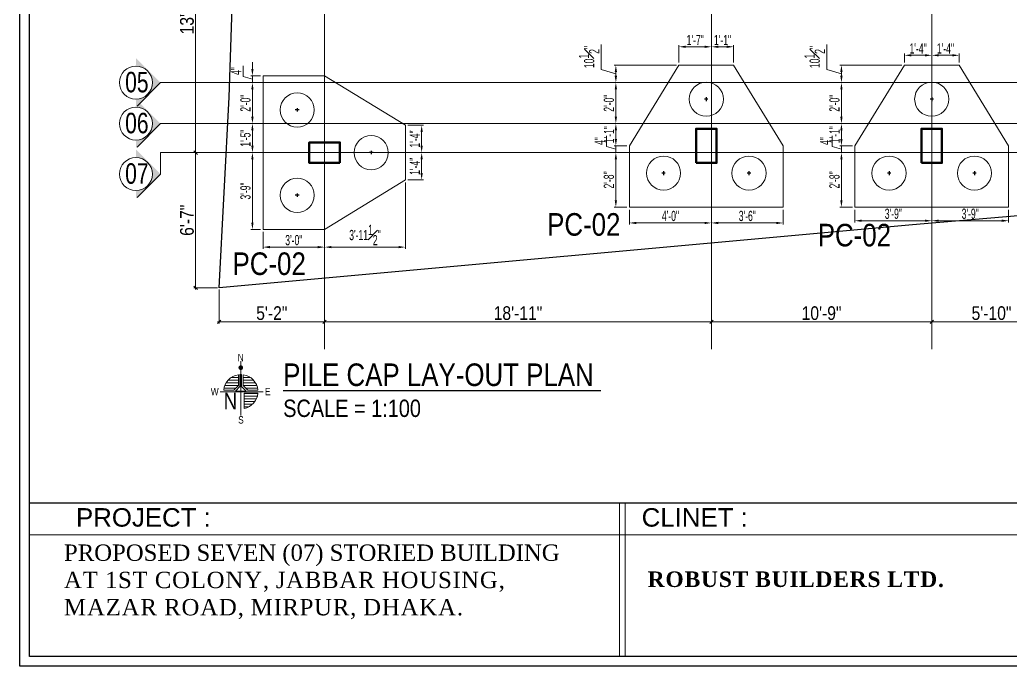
# Model space of a CAD drawing. Extents: x 52891 to 66536, y -48165 to -44533.
# Drawn here: x 54893 to 55474, y -47071 to -46692 of the extents above; entities that cross this region are included whole.
import ezdxf
from ezdxf.enums import TextEntityAlignment as Align

# ---------------------------------------------------------------- set-up
doc = ezdxf.new("R2010")
doc.units = 0
doc.header["$MEASUREMENT"] = 0
doc.header["$PDMODE"] = 3
doc.layers.get('DEFPOINTS').update_dxf_attribs({"lineweight": 13})
for name, color, linetype, lineweight in [('1-PILE', 173, 'Continuous', 20), ('1-TEXT', 212, 'Continuous', 25), ('COLUMN-1', 1, 'Continuous', 50), ('DIMEN', 8, 'Continuous', 13), ('line', 7, 'Continuous', 15), ('NORTH_DER', 7, 'Continuous', 13), ('PILE CAP', 183, 'Continuous', 15), ('TEXT', 7, 'Continuous', 13), ('TREE', 84, 'Continuous', 13), ('WALL', 7, 'Continuous', 30)]:
    doc.layers.add(name, color=color, linetype=linetype, lineweight=lineweight)
doc.layers.add('Layer1', color=174, linetype='Continuous')
doc.styles.add('Arial', font='arial.ttf')
doc.styles.add('Dimtext', font='ARIALN.TTF')
doc.styles.add('NEW', font='swissck.ttf')
doc.styles.add('ROMAN_SIMPLEX', font='swisscl.ttf')
doc.styles.get("Standard").update_dxf_attribs({"font": 'arial.ttf', "width": 0.6, "height": 6})
doc.styles.add('STYLE4', font='swissc.ttf')
doc.dimstyles.new('1-4', dxfattribs={"dimtxt": 6, "dimasz": 4, "dimexe": 1, "dimexo": 1.5, "dimgap": 1, "dimtad": 1, "dimdec": 1, "dimzin": 3, "dimdsep": 46, "dimlunit": 4, "dimtxsty": 'Standard', "dimcen": 0.09, "dimdle": 4, "dimclrd": 252, "dimclre": 252, "dimclrt": 7, "dimadec": 0, "dimazin": 0, "dimtfac": 1, "dimtdec": 1, "dimtofl": 0, "dimtmove": 1, "dimatfit": 3, "dimfxl": 2, "dimfrac": 1, "dimtolj": 1, "dimtzin": 0, "dimlwd": 9, "dimlwe": 9, "dimarcsym": 0})
doc.dimstyles.new('Dim4', dxfattribs={"dimtxt": 8, "dimasz": 2, "dimexe": 1, "dimexo": 1, "dimgap": 1, "dimtad": 1, "dimdec": 0, "dimzin": 3, "dimdsep": 46, "dimlunit": 4, "dimtxsty": 'Dimtext', "dimblk": 'OBLIQUE', "dimcen": 2, "dimdle": 1, "dimclrd": 256, "dimclre": 256, "dimclrt": 3, "dimadec": 0, "dimazin": 1, "dimtm": 1e-09, "dimtfac": 1, "dimtdec": 0, "dimtofl": 0, "dimtmove": 2, "dimatfit": 3, "dimldrblk": 'OBLIQUE', "dimfxl": 6, "dimfrac": 2, "dimtolj": 1, "dimtzin": 0, "dimlwd": -1, "dimlwe": -1, "dimarcsym": 0})

# ---------------------------------------------------------------- blocks, each defined once
blk = doc.blocks.new('_Oblique')
at = {"layer": 'WALL', "color": 0, "lineweight": -2}
blk.add_line((-0.5, -0.5), (0.5, 0.5), dxfattribs=at)
blk = doc.blocks.new('*D1479')
at = {"layer": 'DEFPOINTS', "color": 0}
for p in [(54996.37, -46602.88), (54996.37, -46769.88), (55014.28, -46769.88)]:
    blk.add_point(p, dxfattribs=at)
at = {"layer": 'line'}
for p, q in [((54996.37, -46601.88), (54996.37, -46770.88)), ((55013.28, -46769.88), (54995.37, -46769.88))]:
    blk.add_line(p, q, dxfattribs=at)
at = {"layer": 'line', "xscale": 2, "yscale": 2, "zscale": 2}
for p, rotation in [((54996.37, -46602.88), 90), ((54996.37, -46769.88), 270)]:
    blk.add_blockref('_Oblique', p, dxfattribs=dict(at, rotation=rotation))
at = {"layer": 'line', "color": 3, "insert": (54991.29, -46686.38), "char_height": 8, "attachment_point": 5, "rotation": 90, "style": 'Dimtext'}
blk.add_mtext('\\A1;13\'-11"', dxfattribs=at)
blk = doc.blocks.new('*D1480')
at = {"layer": 'DEFPOINTS', "color": 0}
for p in [(55014.28, -46769.88), (54996.37, -46849.15), (55010.06, -46849.15)]:
    blk.add_point(p, dxfattribs=at)
at = {"layer": 'line'}
for p, q in [((55013.28, -46769.88), (54995.37, -46769.88)), ((54996.37, -46768.88), (54996.37, -46850.15)), ((55009.06, -46849.15), (54995.37, -46849.15))]:
    blk.add_line(p, q, dxfattribs=at)
at = {"layer": 'line', "xscale": 2, "yscale": 2, "zscale": 2}
for p, rotation in [((54996.37, -46769.88), 90), ((54996.37, -46849.15), 270)]:
    blk.add_blockref('_Oblique', p, dxfattribs=dict(at, rotation=rotation))
at = {"layer": 'line', "color": 3, "insert": (54991.29, -46809.52), "char_height": 8, "attachment_point": 5, "rotation": 90, "style": 'Dimtext'}
blk.add_mtext('\\A1;6\'-7"', dxfattribs=at)
blk = doc.blocks.new('*D1453')
at = {"layer": 'DEFPOINTS', "color": 0}
for p in [(55010.06, -46849.15), (55071.83, -46849.15), (55071.83, -46869.06)]:
    blk.add_point(p, dxfattribs=at)
at = {"layer": 'line'}
for p, q in [((55010.06, -46850.15), (55010.06, -46870.06)), ((55071.83, -46850.15), (55071.83, -46870.06)), ((55009.06, -46869.06), (55072.83, -46869.06))]:
    blk.add_line(p, q, dxfattribs=at)
at = {"layer": 'line', "xscale": 2, "yscale": 2, "zscale": 2, "rotation": 180}
blk.add_blockref('_Oblique', (55010.06, -46869.06), dxfattribs=at)
at = {"layer": 'line', "xscale": 2, "yscale": 2, "zscale": 2}
blk.add_blockref('_Oblique', (55071.83, -46869.06), dxfattribs=at)
at = {"layer": 'line', "color": 3, "insert": (55040.94, -46863.97), "char_height": 8, "attachment_point": 5, "style": 'Dimtext'}
blk.add_mtext('\\A1;5\'-2"', dxfattribs=at)
blk = doc.blocks.new('*D1454')
at = {"layer": 'DEFPOINTS', "color": 0}
for p in [(55071.83, -46849.15), (55298.33, -46869.06), (55298.33, -46869.06)]:
    blk.add_point(p, dxfattribs=at)
at = {"layer": 'line'}
for p, q in [((55071.83, -46850.15), (55071.83, -46870.06)), ((55070.83, -46869.06), (55299.33, -46869.06))]:
    blk.add_line(p, q, dxfattribs=at)
at = {"layer": 'line', "xscale": 2, "yscale": 2, "zscale": 2, "rotation": 180}
blk.add_blockref('_Oblique', (55071.83, -46869.06), dxfattribs=at)
at = {"layer": 'line', "xscale": 2, "yscale": 2, "zscale": 2}
blk.add_blockref('_Oblique', (55298.33, -46869.06), dxfattribs=at)
at = {"layer": 'line', "color": 3, "insert": (55185.08, -46863.97), "char_height": 8, "attachment_point": 5, "style": 'Dimtext'}
blk.add_mtext('\\A1;18\'-11"', dxfattribs=at)
blk = doc.blocks.new('*D1455')
at = {"layer": 'DEFPOINTS', "color": 0}
for p in [(55298.33, -46869.06), (55427.33, -46869.06), (55427.33, -46869.06)]:
    blk.add_point(p, dxfattribs=at)
at = {"layer": 'line'}
blk.add_line((55297.33, -46869.06), (55428.33, -46869.06), dxfattribs=at)
at = {"layer": 'line', "xscale": 2, "yscale": 2, "zscale": 2, "rotation": 180}
blk.add_blockref('_Oblique', (55298.33, -46869.06), dxfattribs=at)
at = {"layer": 'line', "xscale": 2, "yscale": 2, "zscale": 2}
blk.add_blockref('_Oblique', (55427.33, -46869.06), dxfattribs=at)
at = {"layer": 'line', "color": 3, "insert": (55362.83, -46863.97), "char_height": 8, "attachment_point": 5, "style": 'Dimtext'}
blk.add_mtext('\\A1;10\'-9"', dxfattribs=at)
blk = doc.blocks.new('*D1456')
at = {"layer": 'DEFPOINTS', "color": 0}
for p in [(55427.33, -46869.06), (55497.33, -46869.06), (55497.33, -46869.06)]:
    blk.add_point(p, dxfattribs=at)
at = {"layer": 'line'}
blk.add_line((55426.33, -46869.06), (55498.33, -46869.06), dxfattribs=at)
at = {"layer": 'line', "xscale": 2, "yscale": 2, "zscale": 2, "rotation": 180}
blk.add_blockref('_Oblique', (55427.33, -46869.06), dxfattribs=at)
at = {"layer": 'line', "xscale": 2, "yscale": 2, "zscale": 2}
blk.add_blockref('_Oblique', (55497.33, -46869.06), dxfattribs=at)
at = {"layer": 'line', "color": 3, "insert": (55462.33, -46863.97), "char_height": 8, "attachment_point": 5, "style": 'Dimtext'}
blk.add_mtext('\\A1;5\'-10"', dxfattribs=at)
blk = doc.blocks.new('*D1511')
at = {"layer": 'DEFPOINTS', "color": 0}
for p in [(55035.83, -46814.88), (55071.83, -46814.88), (55071.83, -46825.24)]:
    blk.add_point(p, dxfattribs=at)
at = {"layer": 'line', "color": 252, "linetype": 'Continuous', "lineweight": 9}
for p, q in [((55035.83, -46816.38), (55035.83, -46826.24)), ((55071.83, -46816.38), (55071.83, -46826.24)), ((55039.83, -46825.24), (55067.83, -46825.24))]:
    blk.add_line(p, q, dxfattribs=at)
at = {"layer": 'line', "color": 252}
for points in [[(55039.83, -46824.58), (55039.83, -46825.91), (55035.83, -46825.24)], [(55067.83, -46824.58), (55067.83, -46825.91), (55071.83, -46825.24)]]:
    blk.add_solid(points, dxfattribs=at)
at = {"layer": 'line', "color": 7, "insert": (55053.83, -46821.18), "char_height": 6, "attachment_point": 5}
blk.add_mtext('\\A1;3\'-0"', dxfattribs=at)
blk = doc.blocks.new('*D1512')
at = {"layer": 'DEFPOINTS', "color": 0}
for p in [(55119.13, -46785.88), (55071.83, -46814.88), (55119.13, -46825.24)]:
    blk.add_point(p, dxfattribs=at)
at = {"layer": 'line', "color": 252, "linetype": 'Continuous', "lineweight": 9}
for p, q in [((55119.13, -46787.38), (55119.13, -46826.24)), ((55071.83, -46816.38), (55071.83, -46826.24)), ((55075.83, -46825.24), (55115.13, -46825.24))]:
    blk.add_line(p, q, dxfattribs=at)
at = {"layer": 'line', "color": 252}
for points in [[(55075.83, -46824.58), (55075.83, -46825.91), (55071.83, -46825.24)], [(55115.13, -46824.58), (55115.13, -46825.91), (55119.13, -46825.24)]]:
    blk.add_solid(points, dxfattribs=at)
at = {"layer": 'line', "color": 7, "insert": (55095.48, -46818.16), "char_height": 6, "attachment_point": 5}
blk.add_mtext('\\A1;3\'-11{\\H1.000000x;\\S1#2;}"', dxfattribs=at)
blk = doc.blocks.new('*D1513')
at = {"layer": 'DEFPOINTS', "color": 0}
for p in [(55029.6, -46728.88), (55035.83, -46724.88), (55035.83, -46728.88)]:
    blk.add_point(p, dxfattribs=at)
at = {"layer": 'line', "color": 252, "linetype": 'Continuous', "lineweight": 9}
for p, q in [((55029.6, -46720.88), (55029.6, -46716.88)), ((55024.1, -46725.23), (55024.1, -46718.95)), ((55029.6, -46726.88), (55024.1, -46725.23)), ((55034.33, -46724.88), (55028.6, -46724.88)), ((55034.33, -46728.88), (55028.6, -46728.88)), ((55029.6, -46724.88), (55029.6, -46728.88)), ((55029.6, -46732.88), (55029.6, -46736.88))]:
    blk.add_line(p, q, dxfattribs=at)
at = {"layer": 'line', "color": 252}
for points in [[(55028.93, -46720.88), (55030.27, -46720.88), (55029.6, -46724.88)], [(55028.93, -46732.88), (55030.27, -46732.88), (55029.6, -46728.88)]]:
    blk.add_solid(points, dxfattribs=at)
at = {"layer": 'line', "color": 7, "insert": (55020.1, -46722.09), "char_height": 6, "attachment_point": 5, "rotation": 90}
blk.add_mtext('\\A1;4"', dxfattribs=at)
blk = doc.blocks.new('*D1514')
at = {"layer": 'DEFPOINTS', "color": 0}
for p in [(55035.83, -46728.88), (55029.6, -46752.88), (55035.83, -46752.88)]:
    blk.add_point(p, dxfattribs=at)
at = {"layer": 'line', "color": 252, "linetype": 'Continuous', "lineweight": 9}
for p, q in [((55034.33, -46728.88), (55028.6, -46728.88)), ((55029.6, -46732.88), (55029.6, -46748.88)), ((55034.33, -46752.88), (55028.6, -46752.88))]:
    blk.add_line(p, q, dxfattribs=at)
at = {"layer": 'line', "color": 252}
for points in [[(55028.93, -46732.88), (55030.27, -46732.88), (55029.6, -46728.88)], [(55028.93, -46748.88), (55030.27, -46748.88), (55029.6, -46752.88)]]:
    blk.add_solid(points, dxfattribs=at)
at = {"layer": 'line', "color": 7, "insert": (55025.54, -46740.88), "char_height": 6, "attachment_point": 5, "rotation": 90}
blk.add_mtext('\\A1;2\'-0"', dxfattribs=at)
blk = doc.blocks.new('*D1515')
at = {"layer": 'DEFPOINTS', "color": 0}
for p in [(55035.83, -46752.88), (55029.6, -46769.88), (55035.83, -46769.88)]:
    blk.add_point(p, dxfattribs=at)
at = {"layer": 'line', "color": 252, "linetype": 'Continuous', "lineweight": 9}
for p, q in [((55034.33, -46752.88), (55028.6, -46752.88)), ((55029.6, -46756.88), (55029.6, -46765.88)), ((55034.33, -46769.88), (55028.6, -46769.88))]:
    blk.add_line(p, q, dxfattribs=at)
at = {"layer": 'line', "color": 252}
for points in [[(55028.93, -46756.88), (55030.27, -46756.88), (55029.6, -46752.88)], [(55028.93, -46765.88), (55030.27, -46765.88), (55029.6, -46769.88)]]:
    blk.add_solid(points, dxfattribs=at)
at = {"layer": 'line', "color": 7, "insert": (55025.54, -46761.38), "char_height": 6, "attachment_point": 5, "rotation": 90}
blk.add_mtext('\\A1;1\'-5"', dxfattribs=at)
blk = doc.blocks.new('*D1516')
at = {"layer": 'DEFPOINTS', "color": 0}
for p in [(55035.83, -46769.88), (55029.6, -46814.88), (55035.83, -46814.88)]:
    blk.add_point(p, dxfattribs=at)
at = {"layer": 'line', "color": 252, "linetype": 'Continuous', "lineweight": 9}
for p, q in [((55034.33, -46769.88), (55028.6, -46769.88)), ((55029.6, -46773.88), (55029.6, -46810.88)), ((55034.33, -46814.88), (55028.6, -46814.88))]:
    blk.add_line(p, q, dxfattribs=at)
at = {"layer": 'line', "color": 252}
for points in [[(55028.93, -46773.88), (55030.27, -46773.88), (55029.6, -46769.88)], [(55028.93, -46810.88), (55030.27, -46810.88), (55029.6, -46814.88)]]:
    blk.add_solid(points, dxfattribs=at)
at = {"layer": 'line', "color": 7, "insert": (55025.54, -46792.38), "char_height": 6, "attachment_point": 5, "rotation": 90}
blk.add_mtext('\\A1;3\'-9"', dxfattribs=at)
blk = doc.blocks.new('*D1517')
at = {"layer": 'DEFPOINTS', "color": 0}
for p in [(55119.13, -46769.88), (55128.68, -46769.88), (55119.13, -46785.88)]:
    blk.add_point(p, dxfattribs=at)
at = {"layer": 'line', "color": 252, "linetype": 'Continuous', "lineweight": 9}
for p, q in [((55120.63, -46769.88), (55129.68, -46769.88)), ((55128.68, -46781.88), (55128.68, -46773.88)), ((55120.63, -46785.88), (55129.68, -46785.88))]:
    blk.add_line(p, q, dxfattribs=at)
at = {"layer": 'line', "color": 252}
for points in [[(55128.01, -46773.88), (55129.34, -46773.88), (55128.68, -46769.88)], [(55128.01, -46781.88), (55129.34, -46781.88), (55128.68, -46785.88)]]:
    blk.add_solid(points, dxfattribs=at)
at = {"layer": 'line', "color": 7, "insert": (55124.67, -46777.88), "char_height": 6, "attachment_point": 5, "rotation": 90}
blk.add_mtext('\\A1;1\'-4"', dxfattribs=at)
blk = doc.blocks.new('*D1518')
at = {"layer": 'DEFPOINTS', "color": 0}
for p in [(55119.13, -46753.88), (55128.68, -46753.88), (55119.13, -46769.88)]:
    blk.add_point(p, dxfattribs=at)
at = {"layer": 'line', "color": 252, "linetype": 'Continuous', "lineweight": 9}
for p, q in [((55120.63, -46753.88), (55129.68, -46753.88)), ((55128.68, -46765.88), (55128.68, -46757.88)), ((55120.63, -46769.88), (55129.68, -46769.88))]:
    blk.add_line(p, q, dxfattribs=at)
at = {"layer": 'line', "color": 252}
for points in [[(55128.01, -46757.88), (55129.34, -46757.88), (55128.68, -46753.88)], [(55128.01, -46765.88), (55129.34, -46765.88), (55128.68, -46769.88)]]:
    blk.add_solid(points, dxfattribs=at)
at = {"layer": 'line', "color": 7, "insert": (55124.67, -46761.88), "char_height": 6, "attachment_point": 5, "rotation": 90}
blk.add_mtext('\\A1;1\'-4"', dxfattribs=at)
blk = doc.blocks.new('*D1519')
at = {"layer": 'DEFPOINTS', "color": 0}
for p in [(55242.39, -46769.88), (55250.35, -46769.88), (55250.35, -46801.88)]:
    blk.add_point(p, dxfattribs=at)
at = {"layer": 'line', "color": 252, "linetype": 'Continuous', "lineweight": 9}
for p, q in [((55248.85, -46769.88), (55241.39, -46769.88)), ((55242.39, -46797.88), (55242.39, -46773.88)), ((55248.85, -46801.88), (55241.39, -46801.88))]:
    blk.add_line(p, q, dxfattribs=at)
at = {"layer": 'line', "color": 252}
for points in [[(55241.72, -46773.88), (55243.06, -46773.88), (55242.39, -46769.88)], [(55241.72, -46797.88), (55243.06, -46797.88), (55242.39, -46801.88)]]:
    blk.add_solid(points, dxfattribs=at)
at = {"layer": 'line', "color": 7, "insert": (55238.33, -46785.88), "char_height": 6, "attachment_point": 5, "rotation": 90}
blk.add_mtext('\\A1;2\'-8"', dxfattribs=at)
blk = doc.blocks.new('*D1520')
at = {"layer": 'DEFPOINTS', "color": 0}
for p in [(55242.39, -46765.88), (55250.35, -46765.88), (55250.35, -46769.88)]:
    blk.add_point(p, dxfattribs=at)
at = {"layer": 'line', "color": 252, "linetype": 'Continuous', "lineweight": 9}
for p, q in [((55242.39, -46761.88), (55242.39, -46757.88)), ((55236.89, -46766.23), (55236.89, -46759.95)), ((55242.39, -46767.88), (55236.89, -46766.23)), ((55248.85, -46765.88), (55241.39, -46765.88)), ((55248.85, -46769.88), (55241.39, -46769.88)), ((55242.39, -46769.88), (55242.39, -46765.88)), ((55242.39, -46773.88), (55242.39, -46777.88))]:
    blk.add_line(p, q, dxfattribs=at)
at = {"layer": 'line', "color": 252}
for points in [[(55241.72, -46761.88), (55243.06, -46761.88), (55242.39, -46765.88)], [(55241.72, -46773.88), (55243.06, -46773.88), (55242.39, -46769.88)]]:
    blk.add_solid(points, dxfattribs=at)
at = {"layer": 'line', "color": 7, "insert": (55232.89, -46763.09), "char_height": 6, "attachment_point": 5, "rotation": 90}
blk.add_mtext('\\A1;4"', dxfattribs=at)
blk = doc.blocks.new('*D1521')
at = {"layer": 'DEFPOINTS', "color": 0}
for p in [(55242.39, -46752.88), (55258.32, -46752.88), (55250.35, -46765.88)]:
    blk.add_point(p, dxfattribs=at)
at = {"layer": 'line', "color": 252, "linetype": 'Continuous', "lineweight": 9}
for p, q in [((55256.82, -46752.88), (55241.39, -46752.88)), ((55242.39, -46761.88), (55242.39, -46756.88)), ((55248.85, -46765.88), (55241.39, -46765.88))]:
    blk.add_line(p, q, dxfattribs=at)
at = {"layer": 'line', "color": 252}
for points in [[(55241.72, -46756.88), (55243.06, -46756.88), (55242.39, -46752.88)], [(55241.72, -46761.88), (55243.06, -46761.88), (55242.39, -46765.88)]]:
    blk.add_solid(points, dxfattribs=at)
at = {"layer": 'line', "color": 7, "insert": (55238.38, -46759.38), "char_height": 6, "attachment_point": 5, "rotation": 90}
blk.add_mtext('\\A1;1\'-1"', dxfattribs=at)
blk = doc.blocks.new('*D1522')
at = {"layer": 'DEFPOINTS', "color": 0}
for p in [(55242.39, -46728.88), (55273.03, -46728.88), (55258.32, -46752.88)]:
    blk.add_point(p, dxfattribs=at)
at = {"layer": 'line', "color": 252, "linetype": 'Continuous', "lineweight": 9}
for p, q in [((55271.53, -46728.88), (55241.39, -46728.88)), ((55242.39, -46748.88), (55242.39, -46732.88)), ((55256.82, -46752.88), (55241.39, -46752.88))]:
    blk.add_line(p, q, dxfattribs=at)
at = {"layer": 'line', "color": 252}
for points in [[(55241.72, -46732.88), (55243.06, -46732.88), (55242.39, -46728.88)], [(55241.72, -46748.88), (55243.06, -46748.88), (55242.39, -46752.88)]]:
    blk.add_solid(points, dxfattribs=at)
at = {"layer": 'line', "color": 7, "insert": (55238.33, -46740.88), "char_height": 6, "attachment_point": 5, "rotation": 90}
blk.add_mtext('\\A1;2\'-0"', dxfattribs=at)
blk = doc.blocks.new('*D1523')
at = {"layer": 'DEFPOINTS', "color": 0}
for p in [(55242.39, -46718.58), (55279.35, -46718.58), (55273.03, -46728.88)]:
    blk.add_point(p, dxfattribs=at)
at = {"layer": 'line', "color": 252, "linetype": 'Continuous', "lineweight": 9}
for p, q in [((55233.82, -46721.16), (55233.82, -46706.61)), ((55242.39, -46723.73), (55233.82, -46721.16)), ((55277.85, -46718.58), (55241.39, -46718.58)), ((55242.39, -46724.88), (55242.39, -46722.58)), ((55271.53, -46728.88), (55241.39, -46728.88))]:
    blk.add_line(p, q, dxfattribs=at)
at = {"layer": 'line', "color": 252}
for points in [[(55241.72, -46722.58), (55243.06, -46722.58), (55242.39, -46718.58)], [(55241.72, -46724.88), (55243.06, -46724.88), (55242.39, -46728.88)]]:
    blk.add_solid(points, dxfattribs=at)
at = {"layer": 'line', "color": 7, "insert": (55226.74, -46713.89), "char_height": 6, "attachment_point": 5, "rotation": 90}
blk.add_mtext('\\A1;10{\\H1.000000x;\\S1#2;}"', dxfattribs=at)
blk = doc.blocks.new('*D1524')
at = {"layer": 'DEFPOINTS', "color": 0}
for p in [(55298.33, -46801.88), (55340.35, -46801.88), (55298.33, -46811.08)]:
    blk.add_point(p, dxfattribs=at)
at = {"layer": 'line', "color": 252, "linetype": 'Continuous', "lineweight": 9}
for p, q in [((55298.33, -46803.38), (55298.33, -46812.08)), ((55340.35, -46803.38), (55340.35, -46812.08)), ((55336.35, -46811.08), (55302.33, -46811.08))]:
    blk.add_line(p, q, dxfattribs=at)
at = {"layer": 'line', "color": 252}
for points in [[(55302.33, -46810.42), (55302.33, -46811.75), (55298.33, -46811.08)], [(55336.35, -46810.42), (55336.35, -46811.75), (55340.35, -46811.08)]]:
    blk.add_solid(points, dxfattribs=at)
at = {"layer": 'line', "color": 7, "insert": (55319.34, -46807.02), "char_height": 6, "attachment_point": 5}
blk.add_mtext('\\A1;3\'-6"', dxfattribs=at)
blk = doc.blocks.new('*D1525')
at = {"layer": 'DEFPOINTS', "color": 0}
for p in [(55250.35, -46801.88), (55298.33, -46801.88), (55250.35, -46811.08)]:
    blk.add_point(p, dxfattribs=at)
at = {"layer": 'line', "color": 252, "linetype": 'Continuous', "lineweight": 9}
for p, q in [((55250.35, -46803.38), (55250.35, -46812.08)), ((55298.33, -46803.38), (55298.33, -46812.08)), ((55294.33, -46811.08), (55254.35, -46811.08))]:
    blk.add_line(p, q, dxfattribs=at)
at = {"layer": 'line', "color": 252}
for points in [[(55254.35, -46810.42), (55254.35, -46811.75), (55250.35, -46811.08)], [(55294.33, -46810.42), (55294.33, -46811.75), (55298.33, -46811.08)]]:
    blk.add_solid(points, dxfattribs=at)
at = {"layer": 'line', "color": 7, "insert": (55274.34, -46807.02), "char_height": 6, "attachment_point": 5}
blk.add_mtext('\\A1;4\'-0"', dxfattribs=at)
blk = doc.blocks.new('*D1526')
at = {"layer": 'DEFPOINTS', "color": 0}
for p in [(55298.33, -46707.87), (55279.35, -46718.58), (55298.33, -46718.58)]:
    blk.add_point(p, dxfattribs=at)
at = {"layer": 'line', "color": 252, "linetype": 'Continuous', "lineweight": 9}
for p, q in [((55279.35, -46717.08), (55279.35, -46706.87)), ((55283.35, -46707.87), (55294.33, -46707.87)), ((55298.33, -46717.08), (55298.33, -46706.87))]:
    blk.add_line(p, q, dxfattribs=at)
at = {"layer": 'line', "color": 252}
for points in [[(55283.35, -46707.2), (55283.35, -46708.54), (55279.35, -46707.87)], [(55294.33, -46707.2), (55294.33, -46708.54), (55298.33, -46707.87)]]:
    blk.add_solid(points, dxfattribs=at)
at = {"layer": 'line', "color": 7, "insert": (55288.84, -46703.86), "char_height": 6, "attachment_point": 5}
blk.add_mtext('\\A1;1\'-7"', dxfattribs=at)
blk = doc.blocks.new('*D1527')
at = {"layer": 'DEFPOINTS', "color": 0}
for p in [(55311.35, -46707.87), (55298.33, -46718.58), (55311.35, -46718.58)]:
    blk.add_point(p, dxfattribs=at)
at = {"layer": 'line', "color": 252, "linetype": 'Continuous', "lineweight": 9}
for p, q in [((55298.33, -46717.08), (55298.33, -46706.87)), ((55302.33, -46707.87), (55307.35, -46707.87)), ((55311.35, -46717.08), (55311.35, -46706.87))]:
    blk.add_line(p, q, dxfattribs=at)
at = {"layer": 'line', "color": 252}
for points in [[(55302.33, -46707.2), (55302.33, -46708.54), (55298.33, -46707.87)], [(55307.35, -46707.2), (55307.35, -46708.54), (55311.35, -46707.87)]]:
    blk.add_solid(points, dxfattribs=at)
at = {"layer": 'line', "color": 7, "insert": (55304.84, -46703.86), "char_height": 6, "attachment_point": 5}
blk.add_mtext('\\A1;1\'-1"', dxfattribs=at)
blk = doc.blocks.new('*D1528')
at = {"layer": 'DEFPOINTS', "color": 0}
for p in [(55427.33, -46712.85), (55411.35, -46718.58), (55427.33, -46718.58)]:
    blk.add_point(p, dxfattribs=at)
at = {"layer": 'line', "color": 252, "linetype": 'Continuous', "lineweight": 9}
for p, q in [((55411.35, -46717.08), (55411.35, -46711.85)), ((55427.33, -46717.08), (55427.33, -46711.85)), ((55415.35, -46712.85), (55423.33, -46712.85))]:
    blk.add_line(p, q, dxfattribs=at)
at = {"layer": 'line', "color": 252}
for points in [[(55415.35, -46712.18), (55415.35, -46713.52), (55411.35, -46712.85)], [(55423.33, -46712.18), (55423.33, -46713.52), (55427.33, -46712.85)]]:
    blk.add_solid(points, dxfattribs=at)
at = {"layer": 'line', "color": 7, "insert": (55419.34, -46708.84), "char_height": 6, "attachment_point": 5}
blk.add_mtext('\\A1;1\'-4"', dxfattribs=at)
blk = doc.blocks.new('*D1529')
at = {"layer": 'DEFPOINTS', "color": 0}
for p in [(55443.35, -46712.85), (55427.33, -46718.58), (55443.35, -46718.58)]:
    blk.add_point(p, dxfattribs=at)
at = {"layer": 'line', "color": 252, "linetype": 'Continuous', "lineweight": 9}
for p, q in [((55427.33, -46717.08), (55427.33, -46711.85)), ((55443.35, -46717.08), (55443.35, -46711.85)), ((55431.33, -46712.85), (55439.35, -46712.85))]:
    blk.add_line(p, q, dxfattribs=at)
at = {"layer": 'line', "color": 252}
for points in [[(55431.33, -46712.18), (55431.33, -46713.52), (55427.33, -46712.85)], [(55439.35, -46712.18), (55439.35, -46713.52), (55443.35, -46712.85)]]:
    blk.add_solid(points, dxfattribs=at)
at = {"layer": 'line', "color": 7, "insert": (55435.34, -46708.84), "char_height": 6, "attachment_point": 5}
blk.add_mtext('\\A1;1\'-4"', dxfattribs=at)
blk = doc.blocks.new('*D1530')
at = {"layer": 'DEFPOINTS', "color": 0}
for p in [(55374.46, -46769.88), (55382.35, -46769.88), (55382.35, -46801.88)]:
    blk.add_point(p, dxfattribs=at)
at = {"layer": 'line', "color": 252, "linetype": 'Continuous', "lineweight": 9}
for p, q in [((55380.85, -46769.88), (55373.46, -46769.88)), ((55374.46, -46797.88), (55374.46, -46773.88)), ((55380.85, -46801.88), (55373.46, -46801.88))]:
    blk.add_line(p, q, dxfattribs=at)
at = {"layer": 'line', "color": 252}
for points in [[(55373.79, -46773.88), (55375.12, -46773.88), (55374.46, -46769.88)], [(55373.79, -46797.88), (55375.12, -46797.88), (55374.46, -46801.88)]]:
    blk.add_solid(points, dxfattribs=at)
at = {"layer": 'line', "color": 7, "insert": (55370.39, -46785.88), "char_height": 6, "attachment_point": 5, "rotation": 90}
blk.add_mtext('\\A1;2\'-8"', dxfattribs=at)
blk = doc.blocks.new('*D1531')
at = {"layer": 'DEFPOINTS', "color": 0}
for p in [(55374.46, -46765.88), (55382.35, -46765.88), (55382.35, -46769.88)]:
    blk.add_point(p, dxfattribs=at)
at = {"layer": 'line', "color": 252, "linetype": 'Continuous', "lineweight": 9}
for p, q in [((55374.46, -46761.88), (55374.46, -46757.88)), ((55368.96, -46766.23), (55368.96, -46759.95)), ((55374.46, -46767.88), (55368.96, -46766.23)), ((55380.85, -46765.88), (55373.46, -46765.88)), ((55380.85, -46769.88), (55373.46, -46769.88)), ((55374.46, -46769.88), (55374.46, -46765.88)), ((55374.46, -46773.88), (55374.46, -46777.88))]:
    blk.add_line(p, q, dxfattribs=at)
at = {"layer": 'line', "color": 252}
for points in [[(55373.79, -46761.88), (55375.12, -46761.88), (55374.46, -46765.88)], [(55373.79, -46773.88), (55375.12, -46773.88), (55374.46, -46769.88)]]:
    blk.add_solid(points, dxfattribs=at)
at = {"layer": 'line', "color": 7, "insert": (55364.96, -46763.09), "char_height": 6, "attachment_point": 5, "rotation": 90}
blk.add_mtext('\\A1;4"', dxfattribs=at)
blk = doc.blocks.new('*D1532')
at = {"layer": 'DEFPOINTS', "color": 0}
for p in [(55374.46, -46752.88), (55390.32, -46752.88), (55382.35, -46765.88)]:
    blk.add_point(p, dxfattribs=at)
at = {"layer": 'line', "color": 252, "linetype": 'Continuous', "lineweight": 9}
for p, q in [((55388.82, -46752.88), (55373.46, -46752.88)), ((55374.46, -46761.88), (55374.46, -46756.88)), ((55380.85, -46765.88), (55373.46, -46765.88))]:
    blk.add_line(p, q, dxfattribs=at)
at = {"layer": 'line', "color": 252}
for points in [[(55373.79, -46756.88), (55375.12, -46756.88), (55374.46, -46752.88)], [(55373.79, -46761.88), (55375.12, -46761.88), (55374.46, -46765.88)]]:
    blk.add_solid(points, dxfattribs=at)
at = {"layer": 'line', "color": 7, "insert": (55370.45, -46759.38), "char_height": 6, "attachment_point": 5, "rotation": 90}
blk.add_mtext('\\A1;1\'-1"', dxfattribs=at)
blk = doc.blocks.new('*D1533')
at = {"layer": 'DEFPOINTS', "color": 0}
for p in [(55374.46, -46728.88), (55405.03, -46728.88), (55390.32, -46752.88)]:
    blk.add_point(p, dxfattribs=at)
at = {"layer": 'line', "color": 252, "linetype": 'Continuous', "lineweight": 9}
for p, q in [((55403.53, -46728.88), (55373.46, -46728.88)), ((55374.46, -46748.88), (55374.46, -46732.88)), ((55388.82, -46752.88), (55373.46, -46752.88))]:
    blk.add_line(p, q, dxfattribs=at)
at = {"layer": 'line', "color": 252}
for points in [[(55373.79, -46732.88), (55375.12, -46732.88), (55374.46, -46728.88)], [(55373.79, -46748.88), (55375.12, -46748.88), (55374.46, -46752.88)]]:
    blk.add_solid(points, dxfattribs=at)
at = {"layer": 'line', "color": 7, "insert": (55370.39, -46740.88), "char_height": 6, "attachment_point": 5, "rotation": 90}
blk.add_mtext('\\A1;2\'-0"', dxfattribs=at)
blk = doc.blocks.new('*D1534')
at = {"layer": 'DEFPOINTS', "color": 0}
for p in [(55374.46, -46718.58), (55411.35, -46718.58), (55405.03, -46728.88)]:
    blk.add_point(p, dxfattribs=at)
at = {"layer": 'line', "color": 252, "linetype": 'Continuous', "lineweight": 9}
for p, q in [((55365.88, -46721.16), (55365.88, -46706.61)), ((55374.46, -46723.73), (55365.88, -46721.16)), ((55409.85, -46718.58), (55373.46, -46718.58)), ((55374.46, -46724.88), (55374.46, -46722.58)), ((55403.53, -46728.88), (55373.46, -46728.88))]:
    blk.add_line(p, q, dxfattribs=at)
at = {"layer": 'line', "color": 252}
for points in [[(55373.79, -46722.58), (55375.12, -46722.58), (55374.46, -46718.58)], [(55373.79, -46724.88), (55375.12, -46724.88), (55374.46, -46728.88)]]:
    blk.add_solid(points, dxfattribs=at)
at = {"layer": 'line', "color": 7, "insert": (55358.81, -46713.89), "char_height": 6, "attachment_point": 5, "rotation": 90}
blk.add_mtext('\\A1;10{\\H1.000000x;\\S1#2;}"', dxfattribs=at)
blk = doc.blocks.new('*D1535')
at = {"layer": 'DEFPOINTS', "color": 0}
for p in [(55382.35, -46801.88), (55427.35, -46801.88), (55427.35, -46809.79)]:
    blk.add_point(p, dxfattribs=at)
at = {"layer": 'line', "color": 252, "linetype": 'Continuous', "lineweight": 9}
for p, q in [((55382.35, -46803.38), (55382.35, -46810.79)), ((55427.35, -46803.38), (55427.35, -46810.79)), ((55386.35, -46809.79), (55423.35, -46809.79))]:
    blk.add_line(p, q, dxfattribs=at)
at = {"layer": 'line', "color": 252}
for points in [[(55386.35, -46809.12), (55386.35, -46810.45), (55382.35, -46809.79)], [(55423.35, -46809.12), (55423.35, -46810.45), (55427.35, -46809.79)]]:
    blk.add_solid(points, dxfattribs=at)
at = {"layer": 'line', "color": 7, "insert": (55404.85, -46805.72), "char_height": 6, "attachment_point": 5}
blk.add_mtext('\\A1;3\'-9"', dxfattribs=at)
blk = doc.blocks.new('*D1536')
at = {"layer": 'DEFPOINTS', "color": 0}
for p in [(55427.35, -46801.88), (55472.35, -46801.88), (55472.35, -46809.79)]:
    blk.add_point(p, dxfattribs=at)
at = {"layer": 'line', "color": 252, "linetype": 'Continuous', "lineweight": 9}
for p, q in [((55427.35, -46803.38), (55427.35, -46810.79)), ((55472.35, -46803.38), (55472.35, -46810.79)), ((55431.35, -46809.79), (55468.35, -46809.79))]:
    blk.add_line(p, q, dxfattribs=at)
at = {"layer": 'line', "color": 252}
for points in [[(55431.35, -46809.12), (55431.35, -46810.45), (55427.35, -46809.79)], [(55468.35, -46809.12), (55468.35, -46810.45), (55472.35, -46809.79)]]:
    blk.add_solid(points, dxfattribs=at)
at = {"layer": 'line', "color": 7, "insert": (55449.85, -46805.72), "char_height": 6, "attachment_point": 5}
blk.add_mtext('\\A1;3\'-9"', dxfattribs=at)
blk = doc.blocks.new('L')
at = {"layer": 'Layer1', "color": 0}
blk.add_line((0, 65.62), (-777.86, 65.62), dxfattribs=at)
at = {"layer": 'Layer1', "color": 4}
blk.add_lwpolyline([(-781.98, 548.61), (4.12, 548.61), (4.12, -4.12), (-781.98, -4.12)], close=True, dxfattribs=at)
at = {"layer": 'Layer1', "color": 1}
blk.add_lwpolyline([(-777.86, 544.49), (0, 544.49), (0, 0), (-777.86, 0)], close=True, dxfattribs=at)
at = {"layer": 'TEXT', "color": 0}
for p, q in [((0, 65.62), (-777.86, 65.62)), ((-525.74, 0.31), (-525.74, 65.62)), ((-523.37, 0.31), (-523.37, 65.62)), ((-777.86, 52.07), (0, 52.07))]:
    blk.add_line(p, q, dxfattribs=at)
at = {"layer": 'TEXT', "color": 4, "lineweight": 13, "char_height": 7.894, "attachment_point": 1, "style": 'Arial'}
for s, insert in [('PROJECT :', (-757.98, 63.44)), ('CLINET :', (-516.31, 63.44))]:
    blk.add_mtext(s, dxfattribs=dict(at, insert=insert))
at = {"layer": 'TEXT', "color": 3, "lineweight": 13, "insert": (-513.76, 36.38), "char_height": 6.64, "width": 133.2452, "attachment_point": 1, "style": 'Arial'}
blk.add_mtext('\\pt139.4;{\\fTimes New Roman|b1|i0|c0|p18;\\T1.05;\\C5;ROBUST BUILDERS LTD.}', dxfattribs=at)
at = {"layer": 'WALL', "color": 4, "linetype": 'ByBlock', "lineweight": 25, "insert": (-763.12, 47.91), "char_height": 6.9904, "width": 217.6986, "attachment_point": 1}
blk.add_mtext('{\\fTimes New Roman|b0|i0|c0|p18;\\W1;\\C144;PROPOSED SEVEN (07) STORIED BUILDING\\P\\T1.05;AT 1ST COLONY, JABBAR HOUSING, MAZAR ROAD, MIRPUR, DHAKA.}', dxfattribs=at)

msp = doc.modelspace()

# ---------------------------------------------------------------- hatches: boundary and pattern name
at = {"layer": 'line', "linetype": 'Continuous', "ltscale": 10}
h = msp.add_hatch(color=7, dxfattribs=at)
h.paths.add_polyline_path([(54975.82, -46728.88), (54971.07, -46728.88, -0.414214), (54961.4, -46738.56), (54961.4, -46743.3)])
h.paths.add_polyline_path([(54975.82, -46728.88), (54961.4, -46714.46), (54961.4, -46719.21, -0.414214), (54971.07, -46728.88)])
h = msp.add_hatch(color=7, dxfattribs=at)
h.paths.add_polyline_path([(54975.82, -46752.88), (54971.07, -46752.88, -0.414214), (54961.4, -46762.56), (54961.4, -46767.3)])
h.paths.add_polyline_path([(54975.82, -46752.88), (54961.4, -46738.46), (54961.4, -46743.21, -0.414214), (54971.07, -46752.88)])
h = msp.add_hatch(color=7, dxfattribs=at)
h.paths.add_polyline_path([(54975.82, -46782.45), (54971.07, -46782.45, -0.414214), (54961.4, -46792.12), (54961.4, -46796.87)])
h.paths.add_polyline_path([(54975.82, -46782.45), (54961.4, -46768.03), (54961.4, -46772.78, -0.414214), (54971.07, -46782.45)])
at = {"layer": 'NORTH_DER'}
h = msp.add_hatch(dxfattribs=at)
h.set_pattern_fill('_USER', color=256, scale=1.571076, angle=1800, style=0, pattern_type=0)
h.set_pattern_definition([(360, (52406.6529, -47804.9433), (1e-13, 1.5710756), [])])
h.paths.add_polyline_path([(55021.41, -46899.99, 0.347379), (55012.79, -46909), (55018.72, -46909), (55021.41, -46906.31)])
h.paths.add_polyline_path([(55026.88, -46909), (55032.81, -46909, 0.347379), (55024.19, -46899.99), (55024.19, -46906.31)])
h.paths.add_polyline_path([(55024.85, -46910.9), (55024.85, -46919.8, 0.328937), (55032.81, -46910.9)])

# ---------------------------------------------------------------- linework, layer by layer
at = {"layer": '1-PILE', "ltscale": 15}
for centre in [(55295.33, -46738.58), (55427.33, -46738.58), (55055.83, -46744.88), (55099.13, -46769.88), (55270.33, -46781.88), (55320.33, -46781.88), (55402.33, -46781.88), (55452.33, -46781.88), (55055.83, -46794.88)]:
    msp.add_circle(centre, 10, dxfattribs=at)
at = {"layer": 'COLUMN-1'}
for points in [[(55289.33, -46775.88), (55301.33, -46775.88), (55301.33, -46755.88), (55289.33, -46755.88)], [(55421.33, -46775.88), (55433.33, -46775.88), (55433.33, -46755.88), (55421.33, -46755.88)], [(55080.83, -46775.88), (55080.83, -46763.88), (55062.83, -46763.88), (55062.83, -46775.88)]]:
    msp.add_lwpolyline(points, close=True, dxfattribs=at)
at = {"layer": 'DIMEN'}
for p, q in [((55071.83, -46376.46), (55071.83, -46884.98)), ((55298.33, -46376.46), (55298.33, -46884.98)), ((55427.33, -46376.46), (55427.33, -46884.98)), ((54975.82, -46728.88), (55909.43, -46728.88)), ((54975.82, -46752.88), (55909.43, -46752.88)), ((54975.82, -46769.88), (55909.43, -46769.88)), ((54975.82, -46769.88), (54975.82, -46782.45))]:
    msp.add_line(p, q, dxfattribs=at)
at = {"layer": 'line', "color": 7, "linetype": 'Continuous', "ltscale": 10}
for p, q in [((54962.08, -46742.62), (54975.82, -46728.88)), ((54962.08, -46766.62), (54975.82, -46752.88)), ((54962.08, -46796.19), (54975.82, -46782.45))]:
    msp.add_line(p, q, dxfattribs=at)
at = {"layer": 'line', "color": 7, "linetype": 'Continuous', "lineweight": 20, "ltscale": 10}
for centre in [(54961.4, -46728.88), (54961.4, -46752.88), (54961.4, -46782.45)]:
    msp.add_circle(centre, 9.67, dxfattribs=at)
at = {"layer": 'NORTH_DER', "color": 1}
for p, q in [((55022.31, -46906.96), (55019.63, -46909.64)), ((55025.97, -46909.64), (55019.63, -46909.64)), ((55023.28, -46906.96), (55025.97, -46909.64))]:
    msp.add_line(p, q, dxfattribs=at)
at = {"layer": 'NORTH_DER'}
for points in [[(55022.8, -46892.01), (55022.8, -46923.82)], [(55010.65, -46909.95), (55035.98, -46909.95)], [(55017.77, -46909.95), (55012.74, -46909.95)], [(55024.85, -46909.95), (55027.83, -46909.95)]]:
    msp.add_lwpolyline(points, dxfattribs=at)
at = {"layer": 'NORTH_DER', "color": 1, "const_width": 1.36}
msp.add_lwpolyline([(55022.12, -46895.89, 1), (55023.48, -46895.89, 1)], format="xyb", close=True, dxfattribs=at)
at = {"layer": 'NORTH_DER'}
for points in [[(55021.41, -46906.31), (55018.72, -46909), (55012.79, -46909), (55012.79, -46909, -0.347379), (55021.41, -46899.99), (55021.41, -46899.99)], [(55024.19, -46899.99), (55024.19, -46899.99), (55024.19, -46906.31), (55026.88, -46909), (55032.81, -46909), (55032.81, -46909, 0.347379)], [(55032.81, -46910.9, -0.328937), (55024.85, -46919.8), (55024.85, -46910.9), (55032.81, -46910.9)]]:
    msp.add_lwpolyline(points, format="xyb", close=True, dxfattribs=at)
at = {"layer": 'NORTH_DER', "color": 1}
msp.add_lwpolyline([(55022.31, -46899.9), (55022.31, -46899.9), (55022.31, -46906.96), (55023.28, -46906.96), (55023.28, -46899.9, 0.021929)], format="xyb", close=True, dxfattribs=at)
at = {"layer": 'PILE CAP'}
for points in [[(55250.35, -46765.88), (55279.35, -46718.58), (55311.35, -46718.58), (55340.35, -46765.88), (55340.35, -46801.88), (55250.35, -46801.88), (55250.35, -46765.88)], [(55382.35, -46765.88), (55411.35, -46718.58), (55443.35, -46718.58), (55472.35, -46765.88), (55472.35, -46801.88), (55382.35, -46801.88), (55382.35, -46765.88)], [(55071.83, -46724.88), (55119.13, -46753.88), (55119.13, -46785.88), (55071.83, -46814.88), (55035.83, -46814.88), (55035.83, -46724.88), (55071.83, -46724.88)]]:
    msp.add_lwpolyline(points, dxfattribs=at)
at = {"layer": 'TREE', "color": 1, "lineweight": 25}
for p, q in [((55296.32, -46738.58), (55294.36, -46738.58)), ((55295.33, -46737.36), (55295.33, -46739.75)), ((55428.32, -46738.58), (55426.36, -46738.58)), ((55427.33, -46737.36), (55427.33, -46739.75)), ((55057.05, -46744.88), (55054.66, -46744.88)), ((55055.83, -46743.89), (55055.83, -46745.86)), ((55100.36, -46769.88), (55097.96, -46769.88)), ((55099.13, -46768.89), (55099.13, -46770.86)), ((55271.32, -46781.88), (55269.36, -46781.88)), ((55270.33, -46780.66), (55270.33, -46783.05)), ((55321.32, -46781.88), (55319.36, -46781.88)), ((55320.33, -46780.66), (55320.33, -46783.05)), ((55403.32, -46781.88), (55401.36, -46781.88)), ((55402.33, -46780.66), (55402.33, -46783.05)), ((55453.32, -46781.88), (55451.36, -46781.88)), ((55452.33, -46780.66), (55452.33, -46783.05)), ((55057.05, -46794.88), (55054.66, -46794.88)), ((55055.83, -46793.89), (55055.83, -46795.86))]:
    msp.add_line(p, q, dxfattribs=at)
at = {"layer": 'WALL', "ltscale": 30}
for p, q in [((55016.02, -46737.35), (55025.08, -46450.76)), ((55010.06, -46849.15), (55016.02, -46737.35)), ((55728.98, -46785.71), (55416.14, -46812.1)), ((55416.14, -46812.1), (55010.06, -46849.15))]:
    msp.add_line(p, q, dxfattribs=at)

# ---------------------------------------------------------------- block references
at = {"layer": 'WALL', "xscale": 1.370411425996281, "yscale": 1.370411425996281, "zscale": 1.370411425990245}
msp.add_blockref('L', (55965.06, -47065.14), dxfattribs=at)

# ---------------------------------------------------------------- texts
at = {"layer": '1-TEXT', "style": 'NEW'}
for s, height, p in [('%%UPILE CAP LAY-OUT PLAN ', 13.2237, (55047.62, -46906.64)), ('SCALE = 1:100   ', 10.1721, (55047.62, -46924.77))]:
    msp.add_text(s, height=height, dxfattribs=at).set_placement(p)
at = {"layer": '1-TEXT', "char_height": 13.224, "width": 35.7213, "attachment_point": 1, "style": 'NEW'}
for insert in [(55202.15, -46805.33), (55360.58, -46811.6), (55017.97, -46828.35)]:
    msp.add_mtext('PC-02', dxfattribs=dict(at, insert=insert))
at = {"layer": 'NORTH_DER', "style": 'STYLE4'}
for s, height, p in [('N', 4.29, (55022.79, -46889.97)), ('W', 4.29, (55007.53, -46909.87)), ('E', 4.29, (55038.57, -46909.9)), ('N', 9.66, (55016.73, -46915.42)), ('S', 4.29, (55022.88, -46926.46))]:
    msp.add_text(s, height=height, dxfattribs=at).set_placement(p, align=Align.MIDDLE_CENTER)
at = {"layer": 'TEXT', "lineweight": 18, "char_height": 12, "width": 278.5304, "attachment_point": 1, "style": 'ROMAN_SIMPLEX'}
for s, insert in [('05', (54955.1, -46722.55)), ('06', (54955.1, -46746.55)), ('07', (54955.1, -46776.11))]:
    msp.add_mtext(s, dxfattribs=dict(at, insert=insert))

# ---------------------------------------------------------------- dimensions: what is measured, and where the dimension line sits
at = {"layer": 'line'}
for base, p1, p2, dimstyle, picture, middle in [((54996.37, -46769.88), (54996.37, -46602.88), (55014.28, -46769.88), 'Dim4', '*D1479', (54991.29, -46686.38)), ((55242.39, -46718.58), (55273.03, -46728.88), (55279.35, -46718.58), '1-4', '*D1523', (55226.74, -46720.16)), ((55374.46, -46718.58), (55405.03, -46728.88), (55411.35, -46718.58), '1-4', '*D1534', (55358.81, -46720.16)), ((55029.6, -46728.88), (55035.83, -46724.88), (55035.83, -46728.88), '1-4', '*D1513', (55020.1, -46724.23)), ((55029.6, -46752.88), (55035.83, -46728.88), (55035.83, -46752.88), '1-4', '*D1514', (55025.54, -46740.88)), ((55242.39, -46728.88), (55258.32, -46752.88), (55273.03, -46728.88), '1-4', '*D1522', (55238.33, -46740.88)), ((55374.46, -46728.88), (55390.32, -46752.88), (55405.03, -46728.88), '1-4', '*D1533', (55370.39, -46740.88)), ((55029.6, -46769.88), (55035.83, -46752.88), (55035.83, -46769.88), '1-4', '*D1515', (55025.54, -46761.38)), ((55128.68, -46753.88), (55119.13, -46769.88), (55119.13, -46753.88), '1-4', '*D1518', (55124.67, -46761.88)), ((55242.39, -46752.88), (55250.35, -46765.88), (55258.32, -46752.88), '1-4', '*D1521', (55238.38, -46759.38)), ((55374.46, -46752.88), (55382.35, -46765.88), (55390.32, -46752.88), '1-4', '*D1532', (55370.45, -46759.38)), ((55242.39, -46765.88), (55250.35, -46769.88), (55250.35, -46765.88), '1-4', '*D1520', (55232.89, -46765.23)), ((55374.46, -46765.88), (55382.35, -46769.88), (55382.35, -46765.88), '1-4', '*D1531', (55364.96, -46765.23)), ((54996.37, -46849.15), (55014.28, -46769.88), (55010.06, -46849.15), 'Dim4', '*D1480', (54991.29, -46809.52)), ((55029.6, -46814.88), (55035.83, -46769.88), (55035.83, -46814.88), '1-4', '*D1516', (55025.54, -46792.38)), ((55128.68, -46769.88), (55119.13, -46785.88), (55119.13, -46769.88), '1-4', '*D1517', (55124.67, -46777.88)), ((55242.39, -46769.88), (55250.35, -46801.88), (55250.35, -46769.88), '1-4', '*D1519', (55238.33, -46785.88)), ((55374.46, -46769.88), (55382.35, -46801.88), (55382.35, -46769.88), '1-4', '*D1530', (55370.39, -46785.88))]:
    dim = msp.add_linear_dim(base=base, p1=p1, p2=p2, angle=90, dimstyle=dimstyle, dxfattribs=at)
    dim.commit()
    dim.dimension.update_dxf_attribs({"geometry": picture, "text_midpoint": middle})
for base, p1, p2, dimstyle, picture, middle in [((55298.33, -46707.87), (55279.35, -46718.58), (55298.33, -46718.58), '1-4', '*D1526', (55288.84, -46703.86)), ((55311.35, -46707.87), (55298.33, -46718.58), (55311.35, -46718.58), '1-4', '*D1527', (55304.84, -46703.86)), ((55427.33, -46712.85), (55411.35, -46718.58), (55427.33, -46718.58), '1-4', '*D1528', (55419.34, -46708.84)), ((55443.35, -46712.85), (55427.33, -46718.58), (55443.35, -46718.58), '1-4', '*D1529', (55435.34, -46708.84)), ((55119.13, -46825.24), (55071.83, -46814.88), (55119.13, -46785.88), '1-4', '*D1512', (55095.48, -46818.16)), ((55250.35, -46811.08), (55298.33, -46801.88), (55250.35, -46801.88), '1-4', '*D1525', (55274.34, -46807.02)), ((55298.33, -46811.08), (55340.35, -46801.88), (55298.33, -46801.88), '1-4', '*D1524', (55319.34, -46807.02)), ((55427.35, -46809.79), (55382.35, -46801.88), (55427.35, -46801.88), '1-4', '*D1535', (55404.85, -46805.72)), ((55472.35, -46809.79), (55427.35, -46801.88), (55472.35, -46801.88), '1-4', '*D1536', (55449.85, -46805.72)), ((55071.83, -46825.24), (55035.83, -46814.88), (55071.83, -46814.88), '1-4', '*D1511', (55053.83, -46821.18)), ((55071.83, -46869.06), (55010.06, -46849.15), (55071.83, -46849.15), 'Dim4', '*D1453', (55040.94, -46863.97)), ((55298.32962196, -46869.05678271), (55071.82962196, -46849.14906404), (55298.32962196, -46869.05678271), 'Dim4', '*D1454', (55185.07962196, -46863.97219881)), ((55427.33, -46869.06), (55298.33, -46869.06), (55427.33, -46869.06), 'Dim4', '*D1455', (55362.83, -46863.97)), ((55497.33, -46869.06), (55427.33, -46869.06), (55497.33, -46869.06), 'Dim4', '*D1456', (55462.33, -46863.97))]:
    dim = msp.add_linear_dim(base=base, p1=p1, p2=p2, dimstyle=dimstyle, dxfattribs=at)
    dim.commit()
    dim.dimension.update_dxf_attribs({"geometry": picture, "text_midpoint": middle})

doc.saveas('drawing.dxf')
